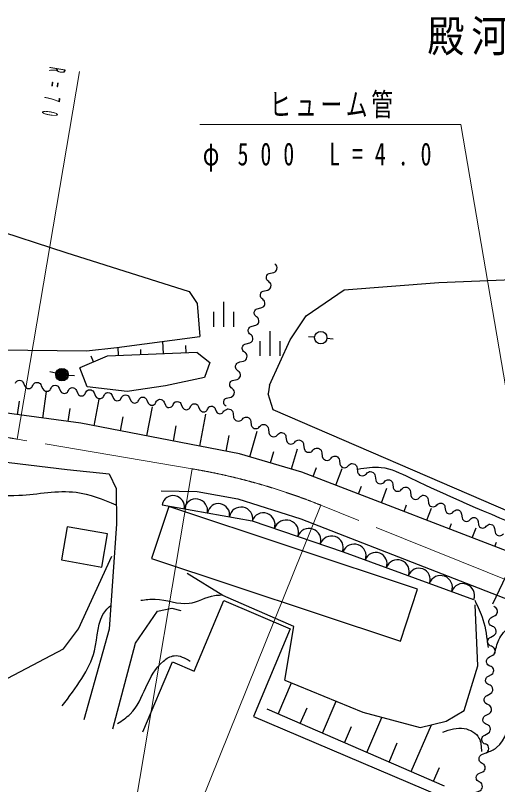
# Model space of a CAD drawing. Units: millimetres, scale not verified. Extents: x 40000 to 680000, y 20000 to 380000.
# Drawn here: x 239295 to 278122, y 265426 to 327321 of the extents above; entities that cross this region are included whole.
import ezdxf

# ---------------------------------------------------------------- set-up
doc = ezdxf.new("R2010")
doc.units = ezdxf.units.MM
doc.header["$LTSCALE"] = 1000
doc.linetypes.add('CHAIN', pattern=[18.5, 12, -1.5, 3.5, -1.5])
for name, color, linetype, lineweight in [('M-BGD', 7, 'Continuous', 25), ('M-BMK', 2, 'CHAIN', 13), ('M-STR-HTXT', 7, 'Continuous', 13)]:
    doc.layers.add(name, color=color, linetype=linetype, lineweight=lineweight)
doc.layers.add('M-BMK-HTXT', color=7, linetype='Continuous')
doc.styles.add('ＭＳ ゴシック', font='')
doc.styles.get('ＭＳ ゴシック').set_extended_font_data('MS Gothic')

msp = doc.modelspace()

# ---------------------------------------------------------------- linework, layer by layer
at = {"layer": 'M-BGD'}
for p, q in [((256056, 304264), (256056, 302264)), ((255256, 303464), (255256, 302264)), ((256856, 303464), (256856, 302264)), ((259776, 301915), (259776, 299915)), ((263384, 301423), (262885, 301459)), ((251220, 300095), (251179, 301098)), ((258976, 301115), (258976, 299915)), ((260576, 301115), (260576, 299915)), ((264380, 301338), (264878, 301289)), ((247589, 299945), (247561, 300617)), ((249405, 300020), (249387, 300439)), ((253036, 300170), (253012, 300755)), ((245583, 299434), (245385, 299891)), ((242560, 298526), (242072, 298639)), ((243545, 298377), (244044, 298340)), ((259753, 297554), (259646, 296865)), ((241515, 294912), (241804, 297058)), ((239475, 295187), (239621, 296268)), ((245637, 294295), (246051, 296450)), ((243554, 294637), (243698, 295701)), ((249890, 293479), (250342, 295835)), ((247763, 293887), (247980, 295015)), ((254143, 292662), (254634, 295221)), ((252016, 293071), (252252, 294299)), ((256269, 292254), (256510, 293511)), ((258170, 291805), (258775, 293874)), ((259847, 291315), (260117, 292239)), ((261524, 290825), (261999, 292451)), ((263276, 290228), (263550, 290937)), ((265105, 289522), (265618, 290854)), ((266934, 288817), (267174, 289440)), ((268762, 288112), (269208, 289269)), ((251117, 287942), (258354, 286651)), ((270591, 287407), (270796, 287940)), ((272420, 286702), (272795, 287675)), ((258354, 286651), (265687, 284161)), ((262273, 286822), (282466, 278961)), ((274248, 285997), (274418, 286437)), ((276077, 285292), (276381, 286080)), ((277725, 279965), (280362, 285502)), ((277906, 284587), (278040, 284935)), ((265687, 284161), (276183, 280331)), ((260450, 271104), (261536, 273615)), ((264021, 269560), (265134, 272134)), ((273840, 265313), (259557, 271490)), ((262235, 270332), (262785, 271603)), ((267591, 268016), (268811, 270837)), ((265806, 268788), (266369, 270090)), ((271162, 266471), (272791, 270239)), ((269377, 267244), (270043, 268784)), ((272947, 265699), (273429, 266814))]:
    msp.add_line(p, q, dxfattribs=at)
for points in [[(212925, 316202), (210685, 316284), (209399, 315371), (209358, 314167), (210229, 313163), (214794, 310758), (223219, 305243), (225967, 303973), (235553, 300450), (245014, 300329)], [(212925, 316202), (215175, 315878), (230819, 312315), (243351, 308253), (253278, 305103), (253942, 304149), (254151, 301494)], [(259691, 305896), (259615, 305954), (259550, 306040), (259512, 306116), (259503, 306182), (259504, 306277), (259543, 306391), (259600, 306466), (259648, 306513), (259724, 306550), (259829, 306578), (260105, 306642), (260219, 306698), (260267, 306745), (260324, 306821), (260353, 306906), (260364, 307029), (260336, 307134), (260299, 307210), (260252, 307258), (260176, 307315)], [(259753, 297554), (261412, 301206), (262697, 303157), (265767, 305232), (273401, 305816), (290505, 306528), (313383, 288072), (314546, 283400), (313676, 281615), (311436, 280079), (303635, 279827), (297287, 280655), (289859, 282768), (279194, 287329), (260062, 295579), (259646, 296865)], [(259205, 304477), (259130, 304534), (259064, 304620), (259027, 304697), (259018, 304763), (259018, 304858), (259057, 304971), (259115, 305047), (259163, 305094), (259239, 305131), (259343, 305159), (259619, 305223), (259733, 305279), (259781, 305326), (259839, 305402), (259868, 305487), (259878, 305610), (259851, 305715), (259813, 305791), (259766, 305839), (259691, 305896)], [(258719, 303058), (258644, 303115), (258578, 303201), (258541, 303277), (258532, 303344), (258533, 303439), (258571, 303552), (258629, 303628), (258677, 303675), (258753, 303712), (258858, 303740), (259133, 303804), (259248, 303860), (259295, 303907), (259353, 303982), (259382, 304068), (259392, 304191), (259365, 304295), (259328, 304372), (259280, 304419), (259205, 304477)], [(258234, 301639), (258158, 301696), (258092, 301782), (258055, 301858), (258046, 301925), (258047, 302020), (258086, 302133), (258143, 302208), (258191, 302256), (258267, 302293), (258372, 302321), (258648, 302385), (258762, 302441), (258810, 302488), (258867, 302563), (258896, 302648), (258907, 302772), (258879, 302876), (258842, 302952), (258795, 303000), (258719, 303058)], [(245014, 300329), (247458, 300603), (254151, 301494)], [(257748, 300219), (257673, 300277), (257607, 300363), (257569, 300439), (257561, 300505), (257561, 300600), (257600, 300714), (257658, 300789), (257705, 300836), (257782, 300874), (257886, 300901), (258162, 300966), (258276, 301022), (258324, 301069), (258381, 301144), (258411, 301229), (258421, 301352), (258393, 301457), (258356, 301533), (258309, 301581), (258234, 301639)], [(253944, 300208), (246681, 299908), (244484, 298959)], [(253944, 300208), (254940, 299378), (254525, 298175), (251372, 297510), (248302, 297052), (245065, 297424), (244484, 298959)], [(257230, 298706), (257149, 298767), (257079, 298859), (257039, 298940), (257030, 299011), (257031, 299112), (257072, 299233), (257134, 299313), (257185, 299364), (257266, 299404), (257377, 299433), (257671, 299501), (257793, 299561), (257844, 299611), (257906, 299692), (257937, 299783), (257948, 299914), (257918, 300026), (257879, 300107), (257828, 300158), (257748, 300219)], [(311671, 274095), (298560, 277586), (289236, 280404), (280648, 283529), (262362, 290580), (257332, 292050), (244574, 294499), (236416, 295600), (230957, 296948), (225119, 299727)], [(256744, 297286), (256669, 297344), (256603, 297430), (256566, 297506), (256557, 297572), (256558, 297667), (256596, 297781), (256654, 297856), (256702, 297903), (256778, 297941), (256882, 297968), (257158, 298033), (257272, 298089), (257320, 298136), (257378, 298211), (257407, 298296), (257417, 298419), (257390, 298524), (257352, 298600), (257305, 298648), (257230, 298706)], [(239301, 297724), (239340, 297804), (239407, 297879), (239470, 297927), (239530, 297947), (239617, 297963), (239728, 297948), (239807, 297909), (239859, 297873), (239907, 297810), (239951, 297719), (240059, 297478), (240130, 297384), (240182, 297348), (240261, 297309), (240345, 297298), (240459, 297310), (240550, 297354), (240613, 297402), (240649, 297453), (240688, 297533)], [(240688, 297533), (240730, 297618), (240802, 297699), (240869, 297750), (240933, 297771), (241026, 297789), (241145, 297772), (241230, 297730), (241285, 297692), (241337, 297625), (241384, 297527), (241499, 297269), (241576, 297168), (241632, 297130), (241717, 297088), (241806, 297075), (241929, 297089), (242026, 297136), (242094, 297187), (242132, 297242), (242174, 297327)], [(242174, 297327), (242213, 297407), (242280, 297482), (242343, 297530), (242402, 297550), (242489, 297567), (242600, 297551), (242680, 297512), (242731, 297477), (242779, 297413), (242823, 297323), (242931, 297082), (243003, 296987), (243055, 296951), (243134, 296912), (243217, 296901), (243332, 296913), (243423, 296957), (243486, 297005), (243521, 297057), (243561, 297136)], [(243561, 297136), (243600, 297215), (243667, 297291), (243730, 297339), (243789, 297359), (243876, 297375), (243987, 297360), (244067, 297320), (244118, 297285), (244166, 297222), (244210, 297131), (244318, 296890), (244390, 296795), (244441, 296760), (244521, 296721), (244604, 296709), (244719, 296722), (244810, 296766), (244873, 296813), (244908, 296865), (244947, 296944)], [(244947, 296944), (244990, 297029), (245061, 297110), (245129, 297162), (245192, 297183), (245286, 297200), (245405, 297184), (245490, 297142), (245545, 297104), (245596, 297036), (245643, 296939), (245759, 296681), (245836, 296579), (245891, 296541), (245976, 296499), (246065, 296487), (246188, 296500), (246286, 296547), (246353, 296599), (246391, 296654), (246433, 296739)], [(256259, 295867), (256183, 295925), (256117, 296011), (256080, 296087), (256071, 296153), (256072, 296248), (256111, 296362), (256168, 296437), (256216, 296484), (256292, 296522), (256397, 296549), (256672, 296613), (256787, 296669), (256835, 296716), (256892, 296792), (256921, 296877), (256932, 297000), (256904, 297105), (256867, 297181), (256820, 297229), (256744, 297286)], [(246433, 296739), (246473, 296818), (246540, 296894), (246603, 296942), (246662, 296962), (246749, 296978), (246860, 296963), (246939, 296924), (246991, 296888), (247039, 296825), (247083, 296734), (247191, 296493), (247263, 296398), (247314, 296363), (247394, 296324), (247477, 296312), (247592, 296325), (247682, 296369), (247746, 296416), (247781, 296468), (247820, 296548)], [(247838, 296545), (247876, 296625), (247943, 296701), (248005, 296749), (248064, 296770), (248151, 296787), (248262, 296773), (248342, 296734), (248394, 296700), (248442, 296637), (248487, 296546), (248598, 296307), (248670, 296213), (248722, 296178), (248802, 296139), (248885, 296128), (249000, 296142), (249090, 296187), (249153, 296235), (249188, 296287), (249227, 296367)], [(249227, 296367), (249265, 296447), (249331, 296523), (249394, 296571), (249453, 296592), (249540, 296609), (249651, 296595), (249731, 296556), (249783, 296522), (249831, 296459), (249876, 296368), (249986, 296128), (250059, 296034), (250111, 296000), (250191, 295961), (250274, 295950), (250389, 295964), (250479, 296009), (250542, 296057), (250577, 296109), (250615, 296189)], [(250615, 296189), (250654, 296269), (250720, 296345), (250782, 296393), (250842, 296414), (250928, 296431), (251040, 296417), (251119, 296378), (251171, 296344), (251220, 296281), (251265, 296190), (251375, 295950), (251448, 295856), (251500, 295822), (251579, 295783), (251663, 295772), (251777, 295786), (251868, 295831), (251930, 295879), (251965, 295931), (252004, 296011)], [(252004, 296011), (252042, 296091), (252108, 296167), (252171, 296215), (252230, 296236), (252317, 296253), (252428, 296239), (252508, 296200), (252560, 296166), (252608, 296103), (252653, 296012), (252764, 295772), (252836, 295678), (252888, 295644), (252968, 295605), (253051, 295594), (253166, 295608), (253256, 295653), (253319, 295701), (253354, 295753), (253392, 295833)], [(253392, 295833), (253431, 295913), (253497, 295989), (253560, 296037), (253619, 296058), (253706, 296075), (253817, 296061), (253897, 296022), (253949, 295987), (253997, 295925), (254042, 295834), (254152, 295594), (254225, 295500), (254277, 295465), (254357, 295427), (254440, 295416), (254555, 295430), (254645, 295475), (254708, 295523), (254743, 295575), (254781, 295655)], [(254781, 295655), (254817, 295729), (254878, 295800), (254936, 295845), (254991, 295864), (255072, 295880), (255175, 295867), (255249, 295831), (255297, 295798), (255342, 295740), (255384, 295656), (255487, 295433), (255554, 295346), (255602, 295314), (255676, 295278), (255754, 295268), (255860, 295281), (255944, 295322), (256002, 295367), (256035, 295416), (256070, 295490)], [(256114, 295484), (256182, 295559), (256280, 295621), (256364, 295654), (256435, 295657), (256536, 295648), (256653, 295596), (256728, 295528), (256774, 295473), (256807, 295389), (256826, 295275), (256870, 294976), (256919, 294850), (256964, 294794), (257039, 294726), (257127, 294688), (257257, 294665), (257371, 294685), (257455, 294718), (257510, 294764), (257578, 294838)], [(257578, 294838), (257642, 294909), (257733, 294967), (257812, 294998), (257879, 295001), (257974, 294992), (258084, 294943), (258154, 294880), (258197, 294828), (258227, 294749), (258246, 294642), (258286, 294362), (258332, 294244), (258375, 294192), (258445, 294128), (258528, 294092), (258650, 294071), (258756, 294090), (258835, 294120), (258887, 294163), (258951, 294233)], [(224624, 290034), (225791, 292845), (226871, 294315), (231575, 292890), (238796, 291336), (243465, 290776), (246838, 290431), (247400, 289264), (247444, 286411), (246842, 277936), (244813, 270646)], [(258951, 294233), (259019, 294308), (259116, 294370), (259200, 294403), (259272, 294406), (259373, 294397), (259490, 294345), (259565, 294277), (259610, 294222), (259643, 294138), (259663, 294024), (259706, 293725), (259755, 293599), (259801, 293544), (259876, 293476), (259964, 293437), (260094, 293415), (260207, 293434), (260292, 293467), (260347, 293513), (260415, 293588)], [(260415, 293588), (260479, 293658), (260570, 293716), (260649, 293747), (260716, 293750), (260810, 293741), (260920, 293693), (260990, 293629), (261033, 293577), (261064, 293498), (261082, 293392), (261123, 293112), (261169, 292993), (261212, 292941), (261282, 292877), (261364, 292841), (261486, 292820), (261593, 292839), (261672, 292869), (261724, 292912), (261787, 292982)], [(261787, 292982), (261855, 293057), (261953, 293119), (262037, 293152), (262108, 293156), (262209, 293146), (262326, 293095), (262401, 293027), (262447, 292971), (262480, 292887), (262499, 292773), (262543, 292475), (262592, 292348), (262637, 292293), (262712, 292225), (262800, 292186), (262930, 292164), (263044, 292184), (263128, 292216), (263183, 292262), (263251, 292337)], [(263251, 292337), (263319, 292412), (263417, 292474), (263501, 292507), (263572, 292510), (263673, 292501), (263790, 292449), (263865, 292381), (263911, 292326), (263944, 292241), (263963, 292128), (264007, 291829), (264056, 291702), (264101, 291647), (264176, 291579), (264264, 291541), (264394, 291518), (264508, 291538), (264592, 291571), (264647, 291616), (264715, 291691)], [(264715, 291691), (264779, 291762), (264870, 291820), (264949, 291850), (265016, 291854), (265111, 291845), (265221, 291796), (265291, 291733), (265334, 291681), (265364, 291602), (265383, 291495), (265423, 291215), (265469, 291097), (265512, 291045), (265582, 290981), (265665, 290945), (265787, 290924), (265893, 290942), (265972, 290973), (266024, 291016), (266088, 291086)], [(266088, 291086), (266156, 291161), (266253, 291223), (266337, 291256), (266409, 291259), (266510, 291250), (266627, 291198), (266702, 291130), (266747, 291075), (266780, 290991), (266800, 290877), (266843, 290578), (266892, 290452), (266938, 290397), (267013, 290329), (267101, 290290), (267231, 290268), (267344, 290287), (267429, 290320), (267484, 290366), (267552, 290441)], [(267552, 290441), (267620, 290516), (267717, 290578), (267801, 290610), (267873, 290614), (267974, 290604), (268091, 290553), (268166, 290485), (268211, 290430), (268244, 290345), (268264, 290232), (268307, 289933), (268356, 289806), (268402, 289751), (268477, 289683), (268565, 289644), (268695, 289622), (268808, 289642), (268893, 289675), (268948, 289720), (269016, 289795)], [(269016, 289795), (269080, 289865), (269171, 289923), (269250, 289954), (269317, 289957), (269411, 289949), (269521, 289900), (269591, 289836), (269634, 289785), (269665, 289706), (269683, 289599), (269724, 289319), (269770, 289200), (269813, 289149), (269883, 289085), (269965, 289049), (270087, 289028), (270194, 289046), (270273, 289077), (270324, 289120), (270388, 289190)], [(251032, 289066), (253928, 289024), (257214, 288420), (262273, 286822)], [(270388, 289190), (270456, 289265), (270554, 289327), (270638, 289360), (270709, 289363), (270810, 289354), (270927, 289302), (271002, 289234), (271048, 289179), (271081, 289094), (271100, 288981), (271144, 288682), (271193, 288555), (271238, 288500), (271313, 288432), (271401, 288394), (271531, 288371), (271645, 288391), (271729, 288424), (271784, 288469), (271852, 288544)], [(271852, 288544), (271916, 288615), (272007, 288673), (272086, 288703), (272153, 288707), (272248, 288698), (272358, 288649), (272428, 288586), (272471, 288534), (272501, 288455), (272520, 288348), (272560, 288068), (272606, 287950), (272649, 287898), (272719, 287834), (272802, 287798), (272924, 287777), (273030, 287795), (273109, 287826), (273161, 287869), (273225, 287939)], [(273260, 287923), (273319, 287989), (273404, 288044), (273478, 288073), (273540, 288077), (273629, 288069), (273731, 288024), (273797, 287965), (273838, 287917), (273867, 287844), (273885, 287744), (273924, 287483), (273968, 287373), (274008, 287325), (274074, 287266), (274151, 287232), (274265, 287213), (274364, 287231), (274438, 287260), (274486, 287301), (274545, 287367)], [(274545, 287367), (274608, 287437), (274699, 287496), (274778, 287527), (274845, 287531), (274939, 287523), (275050, 287475), (275120, 287411), (275163, 287360), (275194, 287281), (275214, 287175), (275256, 286895), (275303, 286776), (275346, 286725), (275416, 286662), (275499, 286626), (275621, 286606), (275727, 286625), (275806, 286656), (275858, 286699), (275921, 286770)], [(275921, 286770), (275980, 286836), (276065, 286891), (276139, 286920), (276201, 286923), (276289, 286915), (276392, 286871), (276458, 286812), (276498, 286764), (276527, 286690), (276545, 286591), (276585, 286330), (276628, 286219), (276669, 286171), (276735, 286112), (276812, 286079), (276926, 286060), (277025, 286078), (277099, 286107), (277146, 286147), (277206, 286213)], [(277206, 286213), (277269, 286284), (277360, 286342), (277439, 286374), (277506, 286377), (277600, 286369), (277710, 286321), (277781, 286258), (277824, 286207), (277855, 286128), (277874, 286021), (277917, 285741), (277963, 285623), (278006, 285572), (278077, 285508), (278160, 285472), (278282, 285452), (278388, 285472), (278467, 285503), (278518, 285546), (278582, 285616)], [(222146, 283112), (229380, 275379), (234653, 273033), (236665, 272937), (243181, 276342), (244379, 277972), (247060, 283819)], [(260994, 273839), (261711, 278152), (256008, 280642), (253132, 282414)], [(249566, 269663), (251939, 275295), (253685, 274550), (256080, 280236), (261424, 277960), (258455, 270915), (273409, 264546), (273135, 263897), (274556, 263292), (273668, 261185)], [(273982, 270537), (275419, 271400), (276520, 274994), (276327, 279882)], [(247146, 269904), (248965, 276805), (250737, 279394), (251887, 279634), (252606, 279442)], [(277717, 278152), (277623, 278190), (277531, 278259), (277471, 278327), (277442, 278393), (277416, 278490), (277424, 278618), (277462, 278712), (277498, 278774), (277565, 278834), (277665, 278892), (277930, 279037), (278032, 279127), (278067, 279189), (278105, 279282), (278111, 279378), (278087, 279508), (278029, 279608), (277969, 279675), (277907, 279711), (277813, 279749)], [(277620, 276555), (277526, 276592), (277434, 276662), (277374, 276730), (277346, 276796), (277320, 276893), (277328, 277021), (277366, 277115), (277401, 277177), (277469, 277237), (277569, 277295), (277834, 277439), (277935, 277529), (277971, 277591), (278009, 277685), (278015, 277781), (277991, 277911), (277932, 278011), (277872, 278078), (277810, 278114), (277717, 278152)], [(277524, 274958), (277430, 274995), (277338, 275065), (277278, 275133), (277250, 275198), (277224, 275296), (277232, 275424), (277269, 275518), (277305, 275580), (277373, 275640), (277473, 275698), (277738, 275842), (277839, 275932), (277875, 275994), (277913, 276088), (277919, 276184), (277894, 276314), (277836, 276413), (277776, 276481), (277714, 276517), (277620, 276555)], [(277434, 273460), (277346, 273496), (277260, 273561), (277203, 273624), (277177, 273686), (277152, 273778), (277160, 273898), (277195, 273986), (277229, 274044), (277292, 274100), (277386, 274154), (277634, 274290), (277729, 274374), (277763, 274432), (277798, 274520), (277804, 274610), (277781, 274732), (277726, 274825), (277670, 274889), (277612, 274922), (277524, 274958)], [(260994, 273839), (267273, 271253), (271873, 270009), (273982, 270537)], [(277338, 271863), (277244, 271901), (277152, 271971), (277092, 272038), (277064, 272104), (277037, 272202), (277045, 272330), (277083, 272424), (277119, 272485), (277186, 272546), (277286, 272604), (277551, 272748), (277653, 272838), (277689, 272900), (277726, 272994), (277732, 273090), (277708, 273219), (277650, 273319), (277590, 273387), (277528, 273423), (277434, 273460)], [(277241, 270266), (277148, 270304), (277056, 270373), (276996, 270441), (276967, 270507), (276941, 270605), (276949, 270733), (276987, 270826), (277022, 270888), (277090, 270948), (277190, 271007), (277455, 271151), (277557, 271241), (277592, 271303), (277630, 271397), (277636, 271493), (277612, 271622), (277554, 271722), (277494, 271790), (277432, 271825), (277338, 271863)], [(277145, 268669), (277051, 268707), (276959, 268776), (276899, 268844), (276871, 268910), (276845, 269008), (276853, 269135), (276890, 269229), (276926, 269291), (276994, 269351), (277094, 269409), (277359, 269554), (277460, 269644), (277496, 269706), (277534, 269800), (277540, 269895), (277515, 270025), (277457, 270125), (277397, 270193), (277335, 270228), (277241, 270266)], [(276889, 267126), (276799, 267174), (276715, 267253), (276662, 267326), (276641, 267395), (276626, 267494), (276647, 267621), (276694, 267710), (276736, 267768), (276810, 267821), (276915, 267868), (277193, 267984), (277304, 268063), (277346, 268121), (277393, 268210), (277409, 268305), (277398, 268436), (277351, 268542), (277298, 268615), (277241, 268657), (277151, 268705)], [(276643, 265647), (276559, 265691), (276480, 265765), (276430, 265834), (276411, 265898), (276396, 265992), (276416, 266110), (276460, 266194), (276499, 266248), (276568, 266298), (276667, 266342), (276928, 266451), (277032, 266525), (277071, 266579), (277116, 266663), (277130, 266752), (277121, 266875), (277076, 266974), (277027, 267043), (276973, 267082), (276889, 267126)], [(276380, 264068), (276291, 264116), (276206, 264195), (276154, 264268), (276133, 264337), (276117, 264436), (276138, 264563), (276185, 264652), (276227, 264710), (276301, 264763), (276406, 264810), (276685, 264926), (276795, 265005), (276837, 265063), (276885, 265152), (276901, 265247), (276890, 265378), (276843, 265484), (276790, 265557), (276732, 265599), (276643, 265647)]]:
    msp.add_lwpolyline(points, dxfattribs=at)
for points in [[(271678, 281144), (251645, 287798), (250259, 283628), (270293, 276974)], [(246724, 285592), (243465, 286166), (242996, 283503), (246255, 282929)]]:
    msp.add_lwpolyline(points, close=True, dxfattribs=at)
for centre, radius in [((263883, 301387), 500), ((243047, 298413), 500), ((243047, 298413), 440), ((243047, 298413), 380), ((243047, 298413), 320), ((243047, 298413), 260), ((243047, 298413), 200), ((243047, 298413), 140), ((243047, 298413), 80), ((243047, 298413), 20)]:
    msp.add_circle(centre, radius, dxfattribs=at)
for centre, radius, start, end in [((252003, 287784), 900, 349.88279, 169.88279), ((253825, 287459), 950, 349.88279, 169.88279), ((255646, 287134), 900, 349.88279, 169.88279), ((257467, 286809), 950, 349.88279, 169.88279), ((259253, 286345), 950, 341.24927, 161.24927), ((261100, 285718), 1000, 341.24927, 161.24927), ((262946, 285091), 950, 341.24927, 161.24927), ((264746, 284481), 950, 341.24927, 161.24927), ((266579, 283836), 950, 339.95351, 159.95351), ((268317, 283201), 900, 339.95351, 159.95351), ((270055, 282567), 950, 339.95351, 159.95351), ((271793, 281933), 900, 339.95351, 159.95351), ((273531, 281299), 950, 339.95351, 159.95351), ((275316, 280648), 950, 339.95351, 159.95351)]:
    msp.add_arc(centre, radius, start, end, dxfattribs=at)
for points, knots in [([(225791, 292845), (226705, 291831), (227619, 290817), (228752, 290234), (230061, 289560), (231661, 289461), (233209, 289277), (235382, 289019), (237451, 288595), (239583, 288704), (241117, 288783), (242684, 289138), (244183, 288946), (245278, 288805), (246336, 288373), (247394, 287940)], [0, 0, 0, 0, 1, 1, 1, 2, 2, 2, 3, 3, 3, 4, 4, 4, 5, 5, 5, 5]), ([(266872, 290812), (267505, 290915), (268138, 291018), (268748, 290950), (269538, 290862), (270289, 290489), (271038, 290127), (274571, 288420), (278040, 286980), (281568, 285553), (284801, 284180), (288109, 283005), (291458, 281894), (294414, 280916), (297409, 280031), (300477, 279517), (303212, 279162), (305930, 279274), (308924, 279028), (310432, 278912), (311993, 278709), (313227, 279395), (313754, 279693), (314211, 280153), (314600, 280678), (315684, 282137), (316176, 284049), (315834, 285805), (315626, 286903), (315121, 287927), (314368, 288689), (313722, 289343), (312893, 289804), (312170, 290382), (311461, 290948), (310854, 291626), (310247, 292304)], [0, 0, 0, 0, 1, 1, 1, 2, 2, 2, 3, 3, 3, 4, 4, 4, 5, 5, 5, 6, 6, 6, 7, 7, 7, 8, 8, 8, 9, 9, 9, 10, 10, 10, 11, 11, 11, 12, 12, 12, 12]), ([(249395, 280256), (249778, 280311), (250160, 280365), (250545, 280352), (251463, 280320), (252393, 279902), (253277, 280018), (253968, 280108), (254630, 280526), (255337, 280641), (255511, 280669), (255687, 280679), (255864, 280689)], [0, 0, 0, 0, 1, 1, 1, 2, 2, 2, 3, 3, 3, 4, 4, 4, 4]), ([(243072, 271771), (243622, 272492), (244171, 273212), (244653, 273976), (245084, 274659), (245462, 275377), (245659, 276181), (245933, 277304), (245855, 278595), (246568, 279440), (246682, 279576), (246817, 279700), (246951, 279824)], [0, 0, 0, 0, 1, 1, 1, 2, 2, 2, 3, 3, 3, 4, 4, 4, 4]), ([(276289, 280255), (276528, 279749), (276766, 279242), (276932, 278714), (277161, 277991), (277256, 277228), (277351, 276466)], [0, 0, 0, 0, 1, 1, 1, 2, 2, 2, 2]), ([(277897, 275952), (277973, 276333), (278050, 276714), (278218, 277076), (278408, 277486), (278714, 277872), (279085, 278072), (279780, 278449), (280698, 278173), (281558, 277913), (283372, 277373), (284880, 276933), (286441, 276341), (287570, 275912), (288726, 275403), (289910, 275025), (291019, 274671), (292151, 274431), (293283, 274191)], [0, 0, 0, 0, 1, 1, 1, 2, 2, 2, 3, 3, 3, 4, 4, 4, 5, 5, 5, 6, 6, 6, 6]), ([(247530, 270336), (247886, 270574), (248242, 270812), (248536, 271103), (249704, 272260), (249870, 274251), (251218, 275368), (251476, 275582), (251777, 275764), (252080, 275800), (252509, 275851), (252942, 275610), (253374, 275369)], [0, 0, 0, 0, 1, 1, 1, 2, 2, 2, 3, 3, 3, 4, 4, 4, 4]), ([(277233, 267986), (277519, 268108), (277805, 268229), (278036, 268404), (278805, 268987), (278956, 270163), (279448, 271070), (280137, 272338), (281492, 273081), (282884, 273513), (284588, 274118), (286452, 274125), (288216, 273804), (289812, 273503), (291293, 272962), (292783, 272424), (295029, 271575), (297259, 270803), (299496, 270018), (301973, 269171), (304487, 268475), (306894, 267322), (308299, 266649), (309669, 265820), (311166, 265621), (311783, 265540), (312422, 265565), (313061, 265590)], [0, 0, 0, 0, 1, 1, 1, 2, 2, 2, 3, 3, 3, 4, 4, 4, 5, 5, 5, 6, 6, 6, 7, 7, 7, 8, 8, 8, 9, 9, 9, 9]), ([(273699, 269655), (274271, 269853), (274842, 270051), (275434, 269945), (275910, 269859), (276400, 269577), (276622, 269174), (276796, 268859), (276806, 268471), (276816, 268082)], [0, 0, 0, 0, 1, 1, 1, 2, 2, 2, 3, 3, 3, 3])]:
    msp.add_open_spline(points, degree=3, knots=knots, dxfattribs=at)
at = {"layer": 'M-BMK'}
for p, q in [((253537, 290835), (239452, 293219)), ((279470, 281629), (263889, 287910))]:
    msp.add_line(p, q, dxfattribs=at)
for centre, radius, start, end in [((251131, 362237), 70000, 244.06996, 260.39534), ((245195, 241536), 50000, 68.04507, 80.39536)]:
    msp.add_arc(centre, radius, start, end, dxfattribs=at)
at = {"layer": 'M-STR-HTXT'}
for p, q in [((239452, 293219), (244457, 322798)), ((248532, 261256), (253537, 290835)), ((263889, 287910), (252673, 260085))]:
    msp.add_line(p, q, dxfattribs=at)
msp.add_lwpolyline([(280415, 287782), (275167, 318535), (254143, 318535)], dxfattribs=at)

# ---------------------------------------------------------------- texts
at = {"layer": 'M-BMK-HTXT', "insert": (272469, 324094), "char_height": 2566, "attachment_point": 7, "style": 'ＭＳ ゴシック'}
msp.add_mtext('\\T1.19;\\W0.85;殿河内', dxfattribs=at)
at = {"layer": 'M-STR-HTXT', "attachment_point": 7, "style": 'ＭＳ ゴシック'}
for s, insert, char_height, rotation in [('\\T2.92;\\W0.45;R=70', (242034, 323234), 1320, 260.6), ('\\T1.17;\\W0.7;ヒューム管', (259755, 319035), 1833, 359.987)]:
    msp.add_mtext(s, dxfattribs=dict(at, insert=insert, char_height=char_height, rotation=rotation))
at = {"layer": 'M-STR-HTXT', "insert": (254387, 314752), "char_height": 1833, "attachment_point": 7, "style": 'ＭＳ ゴシック'}
msp.add_mtext('\\T2.11;\\W0.7;φ500\\~L=4.0', dxfattribs=at)

doc.saveas('drawing.dxf')
